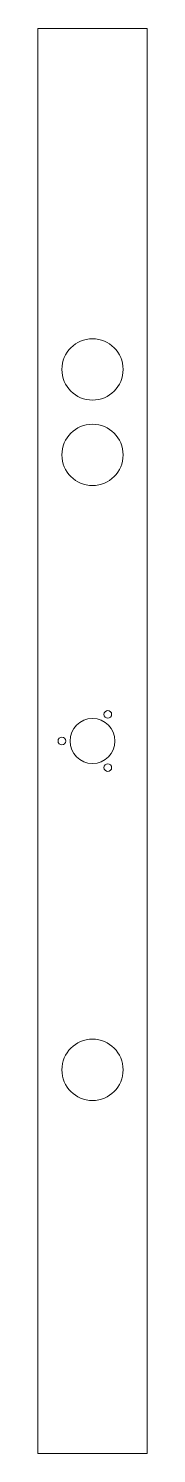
# Model space of a CAD drawing. Header units: millimetres. Extents: x -50 to 0, y 0 to 650.
import ezdxf

# ---------------------------------------------------------------- set-up
doc = ezdxf.new("R2010")
doc.units = ezdxf.units.MM

msp = doc.modelspace()

# ---------------------------------------------------------------- linework, layer by layer
at = {"color": 7, "linetype": 'Continuous', "lineweight": 15}
for p, q in [((0, 650), (-50, 650)), ((-50, 0), (-50, 650)), ((0, 0), (0, 650)), ((0, 0), (-50, 0))]:
    msp.add_line(p, q, dxfattribs=at)
for centre, radius in [((-25, 494.5), 14), ((-25, 455.5), 14), ((-18, 337.12), 1.75), ((-25, 325), 10.25), ((-39, 325), 1.75), ((-18, 312.88), 1.75), ((-25, 175), 14)]:
    msp.add_circle(centre, radius, dxfattribs=at)

doc.saveas('drawing.dxf')
